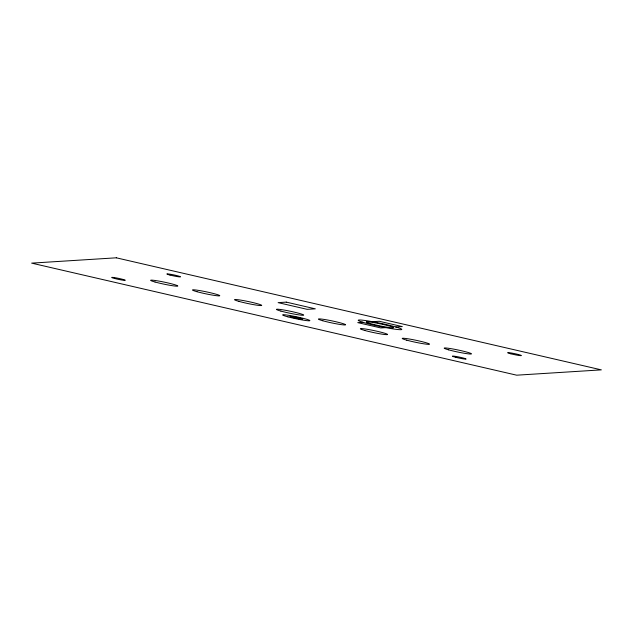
<?xml version="1.0" encoding="UTF-8"?>
<svg xmlns="http://www.w3.org/2000/svg" width="633" height="633" viewBox="0 0 633 633"><rect width="100%" height="100%" fill="white"/><g stroke="black" fill="none" stroke-linecap="round" stroke-linejoin="round"><path stroke-width="0.95" d="M362.986 322.284L357.756 322.616L380.797 327.934L385.679 327.633M372.394 321.699L379.246 321.263L402.279 326.588L395.775 326.992M366.903 321.809L366.396 321.975L366.824 322.332A13.91 1.021 11.9 0 0 386.684 327.142L389.524 327.577A13.91 1.021 11.9 0 0 393.204 327.348L391.882 326.818A13.91 1.021 11.9 0 0 370.503 322.102L366.903 321.809M116.314 257.813L31.65 263.13L516.686 375.187L601.35 369.87L116.314 257.813M286.274 302.123L278.124 302.637L307.155 309.339L315.313 308.833L286.274 302.123M113.877 277.515L112.729 277.381A6.955 0.506 11.9 0 0 116.425 278.931A6.955 0.506 11.9 0 0 125.279 280.308L125.12 280.142A6.955 0.506 11.9 0 0 113.877 277.515M374.625 322.094L369.348 321.153A22.258 1.63 11.9 0 0 361.016 321.675L364.426 322.735A22.258 1.63 11.9 0 0 385.402 327.577L390.68 328.527A22.258 1.63 11.9 0 0 399.012 328.005L395.601 326.937A22.258 1.63 11.9 0 0 374.625 322.094M455.649 357.273A6.955 0.506 11.9 0 0 466.117 359.053A6.955 0.506 11.9 0 0 456.171 356.482A6.955 0.506 11.9 0 0 455.649 357.273M510.863 353.807A6.955 0.506 11.9 0 0 521.331 355.588A6.955 0.506 11.9 0 0 511.385 353.016A6.955 0.506 11.9 0 0 510.863 353.807M170.032 275.07A6.955 0.506 11.9 0 0 180.492 276.843A6.955 0.506 11.9 0 0 170.546 274.279A6.955 0.506 11.9 0 0 170.032 275.07M448.686 349.851A13.91 1.021 11.9 0 0 471.15 354.005A13.91 1.021 11.9 0 0 453.687 349.131A13.91 1.021 11.9 0 0 448.686 349.851M406.734 340.158A13.91 1.021 11.9 0 0 429.198 344.312A13.91 1.021 11.9 0 0 411.743 339.438A13.91 1.021 11.9 0 0 406.734 340.158M364.79 330.466A13.91 1.021 11.9 0 0 387.246 334.62A13.91 1.021 11.9 0 0 369.791 329.753A13.91 1.021 11.9 0 0 364.79 330.466M322.838 320.773A13.91 1.021 11.9 0 0 345.301 324.927A13.91 1.021 11.9 0 0 327.839 320.061A13.91 1.021 11.9 0 0 322.838 320.773M280.886 311.08A13.91 1.021 11.9 0 0 303.349 315.242A13.91 1.021 11.9 0 0 285.894 310.368A13.91 1.021 11.9 0 0 280.886 311.08M238.942 301.387A13.91 1.021 11.9 0 0 261.397 305.549A13.91 1.021 11.9 0 0 243.942 300.675A13.91 1.021 11.9 0 0 238.942 301.387M196.99 291.702A13.91 1.021 11.9 0 0 219.453 295.856A13.91 1.021 11.9 0 0 201.99 290.982A13.91 1.021 11.9 0 0 196.99 291.702M155.038 282.009A13.91 1.021 11.9 0 0 177.501 286.163A13.91 1.021 11.9 0 0 160.046 281.297A13.91 1.021 11.9 0 0 155.038 282.009M287.999 316.872A13.91 1.021 11.9 0 0 309.759 320.733A13.91 1.021 11.9 0 0 291.006 315.709A13.91 1.021 11.9 0 0 287.999 316.872M291.599 317.141A6.647 0.491 11.9 0 0 302.519 319.222A6.647 0.491 11.9 0 0 294.646 316.951A6.647 0.491 11.9 0 0 291.599 317.141"/></g></svg>
